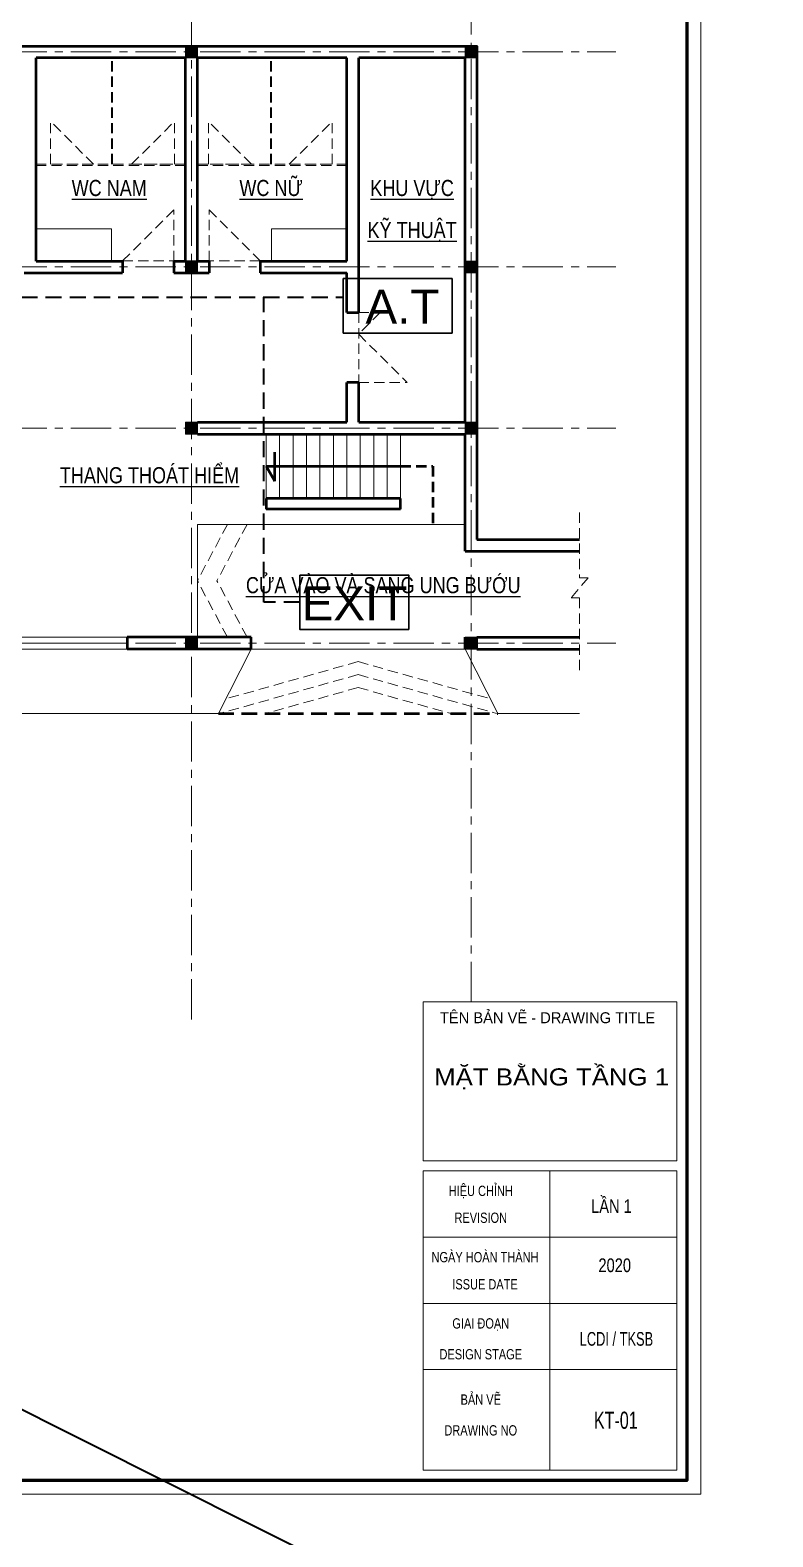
# Model space of a CAD drawing. Header units: millimetres. Extents: x 1109421 to 1726579, y -247837 to 144927.
# Drawn here: x 1344194 to 1358007, y -50294 to -22257 of the extents above; entities that cross this region are included whole.
import ezdxf
from ezdxf.enums import TextEntityAlignment as Align

# ---------------------------------------------------------------- set-up
doc = ezdxf.new("R2010")
doc.units = ezdxf.units.MM
doc.header["$LTSCALE"] = 600
doc.header["$MEASUREMENT"] = 0
for name, pattern in [('00_Hidden', [2.4, 1.6, -0.8]), ('CENTER', [2, 1.25, -0.25, 0.25, -0.25]), ('DASHED', [0.75, 0.5, -0.25])]:
    doc.linetypes.add(name, pattern=pattern)
doc.layers.get('0').update_dxf_attribs({"lineweight": 0})
doc.layers.get('Defpoints').update_dxf_attribs({"lineweight": 0})
for name, color, linetype, lineweight in [('cat1', 30, 'Continuous', 50), ('cot', 40, 'Continuous', 13), ('Khungten_LCDI', 7, 'Continuous', 25), ('LC Net thay', 7, 'Continuous', 25), ('LC Text1', 3, 'Continuous', 20), ('LC Text2', 7, 'Continuous', 25), ('Noi that', 35, 'Continuous', 9), ('PCCC - CHUA CHAY - ONG D80', 30, 'Continuous', 35), ('PCCC-ATTOMAT', 3, 'Continuous', 30), ('PCCC-BAO CHAY - DAY', 3, 'DASHED', 35), ('thay1', 63, 'Continuous', 18), ('truc', 76, 'CENTER', 9)]:
    doc.layers.add(name, color=color, linetype=linetype, lineweight=lineweight)
doc.styles.add('chu theo TCVN', font='arial.ttf')
doc.styles.add('Khungten', font='VHAVAN.TTF', dxfattribs={"width": 0.9, "height": 5000})
doc.styles.add('T2', font='VHARIAL.TTF', dxfattribs={"width": 0.8})
doc.styles.add('Title', font='VHBLACK.TTF')

# ---------------------------------------------------------------- blocks, each defined once
blk = doc.blocks.new('c330x450')
at = {"layer": 'cot', "ltscale": 2}
h = blk.add_hatch(color=256, dxfattribs=at)
h.dxf.hatch_style = 1
h.paths.add_polyline_path([(897343, 22412), (897563, 22412), (897563, 22632), (897343, 22632)])
blk.add_lwpolyline([(897343, 22412), (897563, 22412), (897563, 22632), (897343, 22632)], close=True, dxfattribs=at)
blk = doc.blocks.new('fgfgfgfff')
at = {"layer": 'Noi that', "linetype": '00_Hidden', "ltscale": 0.2}
for p, q in [((898302, 20787), (899102, 21587)), ((899102, 20787), (899102, 21587)), ((898302, 20787), (899102, 20787))]:
    blk.add_line(p, q, dxfattribs=at)
blk = doc.blocks.new('gfgfgfgfewe')
at = {"layer": 'Noi that', "linetype": '00_Hidden', "ltscale": 0.2}
for p, q in [((991513, 20298), (990563, 19348)), ((991513, 19348), (991513, 20298)), ((990563, 19348), (991513, 19348))]:
    blk.add_line(p, q, dxfattribs=at)
blk = doc.blocks.new('d1300')
at = {"layer": 'Noi that', "linetype": '00_Hidden', "ltscale": 0.2}
for p, q in [((898202, 20687), (899102, 21587)), ((899102, 20687), (899102, 21587)), ((897802, 20687), (897802, 21087)), ((897802, 21087), (898202, 20687)), ((897802, 20687), (899102, 20687))]:
    blk.add_line(p, q, dxfattribs=at)
blk = doc.blocks.new('lcdi fix')
at = {"layer": 'Defpoints', "lineweight": 0}
blk.add_lwpolyline([(-1200, -14850), (-1200, 14850), (40800, 14850), (40800, -14850)], close=True, dxfattribs=at)
at = {"layer": 'Khungten_LCDI', "color": 5, "lineweight": 25}
blk.add_line((40600, -14650), (40600, 14650), dxfattribs=at)
at = {"layer": 'Khungten_LCDI', "color": 9, "lineweight": 15}
for p, q in [((38600, -10133), (38600, -14500)), ((40450, -11100), (36750, -11100)), ((40450, -12067), (36750, -12067)), ((40450, -13033), (36750, -13033))]:
    blk.add_line(p, q, dxfattribs=at)
at = {"layer": 'Khungten_LCDI', "color": 5, "lineweight": 60}
blk.add_lwpolyline([(0, -14650), (0, 14650), (40600, 14650), (40600, -14650)], close=True, dxfattribs=at)
at = {"layer": 'Khungten_LCDI', "color": 9, "lineweight": 15}
for points in [[(36750, -9983), (40450, -9983), (40450, -7667), (36750, -7667)], [(36750, -14500), (40450, -14500), (40450, -10133), (36750, -10133)]]:
    blk.add_lwpolyline(points, close=True, dxfattribs=at)
at = {"color": 7, "style": 'Khungten'}
blk.add_text('tªn b¶n vÏ - drawing title', height=160, dxfattribs=at).set_placement((38566, -7977), align=Align.CENTER)
at = {"color": 7}
for s, height, style, width, p in [('hiÖu chØnh', 150, 'Khungten', 0.8, (37592, -10499)), ('revision', 150, 'Khungten', 0.8, (37592, -10891)), ('ngµy hoµn thµnh', 150, 'Khungten', 0.8, (37654, -11466)), ('issue date', 150, 'Khungten', 0.8, (37654, -11862)), ('giai ®o¹n', 150, 'Khungten', 0.8, (37592, -12433)), ('lcdi / tksb', 200, 'Title', 0.7, (39571, -12684)), ('design stage', 150, 'Khungten', 0.8, (37592, -12883)), ('b¶n vÏ', 150, 'Khungten', 0.8, (37592, -13544)), ('drawing nO', 150, 'Khungten', 0.8, (37592, -13994))]:
    blk.add_text(s, height=height, dxfattribs=dict(at, style=style, width=width)).set_placement(p, align=Align.CENTER)
at = {"color": 7, "style": 'Khungten', "width": 0.8}
for tag, p in [('REVISION', (39499, -10746)), ('NGAYHT', (39546, -11609))]:
    blk.add_attdef(tag, text='', height=200, dxfattribs=at).set_placement(p, align=Align.CENTER)
at = {"layer": 'LC Text1', "style": 'Title', "width": 1.485915}
for tag, p, p2 in [('TENBANVE1', (36913, -8886), (40339, -8886)), ('TENBANVE2', (36913, -9562), (40339, -9562))]:
    blk.add_attdef(tag, text='', height=250, dxfattribs=at).set_placement(p, p2, align=Align.FIT)
at = {"layer": 'LC Text1', "style": 'Title', "width": 0.7}
blk.add_attdef('SOBANVE', text='', height=250, dxfattribs=at).set_placement((39562, -13896), align=Align.CENTER)
blk = doc.blocks.new('ATTOMAT TANG')
at = {"layer": 'PCCC-ATTOMAT'}
blk.add_lwpolyline([(0, 2.88), (0, 0), (5.76, 0), (5.76, 2.88)], close=True, dxfattribs=at)
at = {"layer": 'PCCC-ATTOMAT', "style": 'chu theo TCVN'}
blk.add_text('A.T', height=1.8, dxfattribs=at).set_placement((1.179, 0.496))

msp = doc.modelspace()

# ---------------------------------------------------------------- linework, layer by layer
at = {"layer": 'cat1'}
for p, q in [((1347084.3, -22773.3), (1344304.3, -22773.3)), ((1344304.3, -26553.3), (1344304.3, -22773.3)), ((1347084.3, -26553.3), (1347084.3, -22773.3)), ((1347304.3, -26553.3), (1347304.3, -22773.3)), ((1350084.3, -22773.3), (1347304.3, -22773.3)), ((1350084.3, -26553.3), (1350084.3, -22773.3)), ((1352284.3, -22773.3), (1350304.3, -22773.3)), ((1350304.3, -27513.3), (1350304.3, -22773.3)), ((1352284.3, -29553.3), (1352284.3, -22773.3)), ((1344304.3, -26553.3), (1345914.3, -26553.3)), ((1345914.3, -26553.3), (1345914.3, -26773.3)), ((1346864.3, -26553.3), (1346864.3, -26773.3)), ((1346864.3, -26553.3), (1347084.3, -26553.3)), ((1347304.3, -26553.3), (1347524.3, -26553.3)), ((1347524.3, -26553.3), (1347524.3, -26773.3)), ((1348474.3, -26553.3), (1350084.3, -26553.3)), ((1348474.3, -26553.3), (1348474.3, -26773.3)), ((1344084.3, -26773.3), (1345914.3, -26773.3)), ((1346864.3, -26773.3), (1347524.3, -26773.3)), ((1348474.3, -26773.3), (1350084.3, -26773.3)), ((1350084.3, -27513.3), (1350084.3, -26773.3)), ((1350084.3, -27513.3), (1350304.3, -27513.3)), ((1350084.3, -29553.3), (1350084.3, -28813.3)), ((1350304.3, -28813.3), (1350084.3, -28813.3)), ((1350304.3, -29553.3), (1350304.3, -28813.3)), ((1347304.3, -29553.3), (1350084.3, -29553.3)), ((1350304.3, -29553.3), (1352284.3, -29553.3)), ((1347304.3, -29773.3), (1352284.3, -29773.3)), ((1352284.3, -31953.3), (1352284.3, -29773.3)), ((1348745.1, -30649.1), (1348745.1, -30112)), ((1348584.3, -30373.3), (1351084.3, -30373.3)), ((1348584.3, -30373.3), (1348745.1, -30649.1)), ((1351084.3, -30973.3), (1348584.3, -30973.3)), ((1348584.3, -30973.3), (1348584.3, -31173.3)), ((1351084.3, -31173.3), (1351084.3, -30973.3)), ((1351084.3, -31173.3), (1348584.3, -31173.3)), ((1352284.3, -31953.3), (1352504.3, -31953.3)), ((1352504.3, -31733.3), (1354409.9, -31733.3)), ((1352504.3, -31953.3), (1354409.9, -31953.3)), ((1348304.3, -33553.3), (1345999.3, -33553.3)), ((1345999.3, -33553.3), (1345999.3, -33773.3)), ((1348304.3, -33773.3), (1348304.3, -33553.3)), ((1352284.3, -33773.3), (1352284.3, -33553.3)), ((1352284.3, -33773.3), (1352284.3, -33553.3)), ((1352504.3, -33773.3), (1352504.3, -33553.3)), ((1352504.3, -33553.3), (1354409.9, -33553.3)), ((1348304.3, -33773.3), (1345999.3, -33773.3)), ((1352504.3, -33773.3), (1354409.9, -33773.3))]:
    msp.add_line(p, q, dxfattribs=at)
at = {"layer": 'cat1', "linetype": '00_Hidden', "ltscale": 0.2}
for p, q in [((1351084.3, -30373.3), (1351684.3, -30373.3)), ((1351684.3, -30373.3), (1351684.3, -31453.3))]:
    msp.add_line(p, q, dxfattribs=at)
at = {"layer": 'cat1', "linetype": '00_Hidden', "ltscale": 0.3}
msp.add_line((1347694.3, -34973.3), (1352894.3, -34973.3), dxfattribs=at)
at = {"layer": 'cat1'}
msp.add_lwpolyline([(1326849.3, -22773.3), (1326849.3, -22553.3), (1352504.3, -22553.3), (1352504.3, -31733.3)], dxfattribs=at)
at = {"layer": 'Noi that', "linetype": '00_Hidden', "ltscale": 0.2}
for p, q in [((1345706.8, -24753.3), (1345706.8, -22773.3)), ((1345726.8, -24753.3), (1345726.8, -22773.3)), ((1348661.8, -24753.3), (1348661.8, -22773.3)), ((1348681.8, -24753.3), (1348681.8, -22773.3)), ((1347084.3, -24753.3), (1344304.3, -24753.3)), ((1347084.3, -24773.3), (1344304.3, -24773.3)), ((1347304.3, -24753.3), (1350084.3, -24753.3)), ((1347304.3, -24773.3), (1350084.3, -24773.3))]:
    msp.add_line(p, q, dxfattribs=at)
at = {"layer": 'Noi that'}
for p, q in [((1344304.3, -25953.3), (1345704.3, -25953.3)), ((1345704.3, -26553.3), (1345704.3, -25953.3)), ((1350084.3, -25953.3), (1348684.3, -25953.3)), ((1348684.3, -26553.3), (1348684.3, -25953.3))]:
    msp.add_line(p, q, dxfattribs=at)
at = {"layer": 'PCCC - CHUA CHAY - ONG D80'}
msp.add_lwpolyline([(1409337.3, -80686.3), (1115785.6, 66576.1)], dxfattribs=at)
at = {"layer": 'PCCC-ATTOMAT'}
msp.add_lwpolyline([(1349209.5, -32396.7), (1349209.5, -33409.2), (1351234.5, -33409.2), (1351234.5, -32396.7)], close=True, dxfattribs=at)
at = {"layer": 'PCCC-BAO CHAY - DAY'}
for p, q in [((1340879.4, -27228.9), (1350016.3, -27228.9)), ((1348543.3, -32902.9), (1348543.3, -27228.9)), ((1349209.5, -32902.9), (1348543.3, -32902.9))]:
    msp.add_line(p, q, dxfattribs=at)
at = {"layer": 'thay1'}
for p, q in [((1348584.3, -30973.3), (1348584.3, -29773.3)), ((1348834.3, -30973.3), (1348834.3, -29773.3)), ((1349084.3, -30973.3), (1349084.3, -29773.3)), ((1349334.3, -30973.3), (1349334.3, -29773.3)), ((1349584.3, -30973.3), (1349584.3, -29773.3)), ((1349834.3, -30973.3), (1349834.3, -29773.3)), ((1350084.3, -30973.3), (1350084.3, -29773.3)), ((1350334.3, -30973.3), (1350334.3, -29773.3)), ((1350584.3, -30973.3), (1350584.3, -29773.3)), ((1350834.3, -30973.3), (1350834.3, -29773.3)), ((1351084.3, -29773.3), (1351084.3, -30973.3)), ((1347304.3, -31453.3), (1347304.3, -33553.3)), ((1352284.3, -31453.3), (1347304.3, -31453.3)), ((1343999.3, -33663.3), (1345999.3, -33663.3)), ((1347694.3, -34973.3), (1348304.3, -33773.3)), ((1348304.3, -33773.3), (1352284.3, -33773.3)), ((1352284.3, -33773.3), (1352894.3, -34973.3)), ((1347694.3, -34973.3), (1306026.3, -34973.3)), ((1352894.3, -34973.3), (1354409.9, -34973.3))]:
    msp.add_line(p, q, dxfattribs=at)
at = {"layer": 'thay1', "linetype": '00_Hidden', "ltscale": 0.2}
for p, q in [((1347864.9, -31453.3), (1347304.3, -32503.3)), ((1348229.8, -31453.3), (1347669.2, -32503.3)), ((1347864.9, -33553.3), (1347304.3, -32503.3)), ((1348229.8, -33553.3), (1347669.2, -32503.3)), ((1350294.3, -34008.5), (1347832.6, -34701)), ((1350294.3, -34008.5), (1352755.9, -34701)), ((1350294.3, -34248.8), (1347719.2, -34973.3)), ((1350294.3, -34248.8), (1352869.3, -34973.3)), ((1350294.3, -34489.1), (1348573.4, -34973.3)), ((1350294.3, -34489.1), (1352015.1, -34973.3))]:
    msp.add_line(p, q, dxfattribs=at)
msp.add_lwpolyline([(1354409.9, -31234.1), (1354409.9, -32447.3), (1354572.1, -32447.3), (1354255.6, -32822.9), (1354409.9, -32822.9), (1354409.9, -34173.7)], dxfattribs=at)
at = {"layer": 'thay1'}
msp.add_lwpolyline([(1343999.3, -33773.3), (1345999.3, -33773.3), (1345999.3, -33553.3), (1343999.3, -33553.3)], close=True, dxfattribs=at)
at = {"layer": 'truc'}
for p, q in [((1347194.3, -40669.1), (1347194.3, -15187.2)), ((1352394.3, -40341.2), (1352394.3, -15187.2)), ((1305353.4, -22663.3), (1355089.3, -22663.3)), ((1305353.4, -26663.3), (1355089.3, -26663.3)), ((1305353.4, -29663.3), (1355089.3, -29663.3)), ((1305353.4, -33663.3), (1355089.3, -33663.3))]:
    msp.add_line(p, q, dxfattribs=at)

# ---------------------------------------------------------------- block references
at = {"layer": 'cat1', "xscale": -1}
for name, p in [('c330x450', (2244647.6, -45185.1)), ('fgfgfgfff', (2243676.6, -45540.4)), ('fgfgfgfff', (2246611.6, -45540.4)), ('c330x450', (2244647.6, -49185.1)), ('c330x450', (2244647.6, -52185.1))]:
    msp.add_blockref(name, p, dxfattribs=at)
at = {"layer": 'cat1'}
for name, p, rotation in [('c330x450', (2249847.6, -141.4), 180), ('c330x450', (2249847.6, -4141.4), 180), ('d1300', (1329617.1, 870289.1), 270), ('c330x450', (2249847.6, -7141.4), 180), ('c330x450', (2244647.6, -11141.4), 180), ('c330x450', (2249847.6, -11141.4), 180)]:
    msp.add_blockref(name, p, dxfattribs=dict(at, rotation=rotation))
for p in [(447776.9, -45540.4), (450711.9, -45540.4)]:
    msp.add_blockref('fgfgfgfff', p, dxfattribs=at)
at = {"layer": 'LC Net thay'}
ref = msp.add_blockref('lcdi fix', (1304644.9, -30565.4), dxfattribs=dict(at, xscale=1.275, yscale=1.275, zscale=1.275))
ref.add_attrib('NGAYHT', '2020', dxfattribs={"layer": 'LC Text1', "height": 255, "style": 'Khungten', "width": 0.8}).set_placement((1355066.2, -45367.3), align=Align.CENTER)
ref.add_attrib('REVISION', 'lÇn 1', dxfattribs={"layer": 'LC Text1', "height": 255, "style": 'Khungten', "width": 0.8}).set_placement((1355005.8, -44266.9), align=Align.CENTER)
ref.add_attrib('SOBANVE', 'KT-01', dxfattribs={"layer": 'LC Text1', "height": 318.75, "style": 'Title', "width": 0.7}).set_placement((1355086.4, -48283), align=Align.CENTER)
ref.add_attrib('TENBANVE1', 'mÆt b»ng tÇng 1', dxfattribs={"layer": 'LC Text1', "height": 318.75, "style": 'Title', "width": 0.939407}).set_placement((1351708.5, -41894.7), (1356077.3, -41894.7), align=Align.FIT)
at = {"layer": 'Noi that'}
msp.add_blockref('gfgfgfgfewe', (355350.8, -45901.1), dxfattribs=at)
at = {"layer": 'Noi that', "xscale": -1}
msp.add_blockref('gfgfgfgfewe', (2339037.8, -45901.1), dxfattribs=at)
at = {"layer": 'PCCC-ATTOMAT', "xscale": 351.5624999995343, "yscale": 351.5624999995343, "zscale": 351.5624999995343}
msp.add_blockref('ATTOMAT TANG', (1350016.3, -27894.3), dxfattribs=at)
msp.add_blockref('ATTOMAT TANG', (1350016.3, -27894.3), dxfattribs=at)

# ---------------------------------------------------------------- texts
at = {"layer": 'LC Text2', "style": 'T2', "width": 0.8}
for s, p in [('%%Uwc nam', (1344966.4, -25344.3)), ('%%Uwc n÷', (1348085.9, -25344.3)), ('%%Ukhu vùc', (1350521, -25344.3)), ('%%Ukü thuËt', (1350469.3, -26126.7)), ('%%Uthang tho¸t hiÓm', (1344746.6, -30690)), ('%%Ucöa vµo vµ sang ung b\xadíu', (1348207.6, -32734.7))]:
    msp.add_text(s, height=300, dxfattribs=at).set_placement(p)
at = {"layer": 'PCCC-ATTOMAT', "style": 'chu theo TCVN'}
msp.add_text('EXIT', height=632.81, dxfattribs=at).set_placement((1349243.2, -33238.4))

doc.saveas('drawing.dxf')
